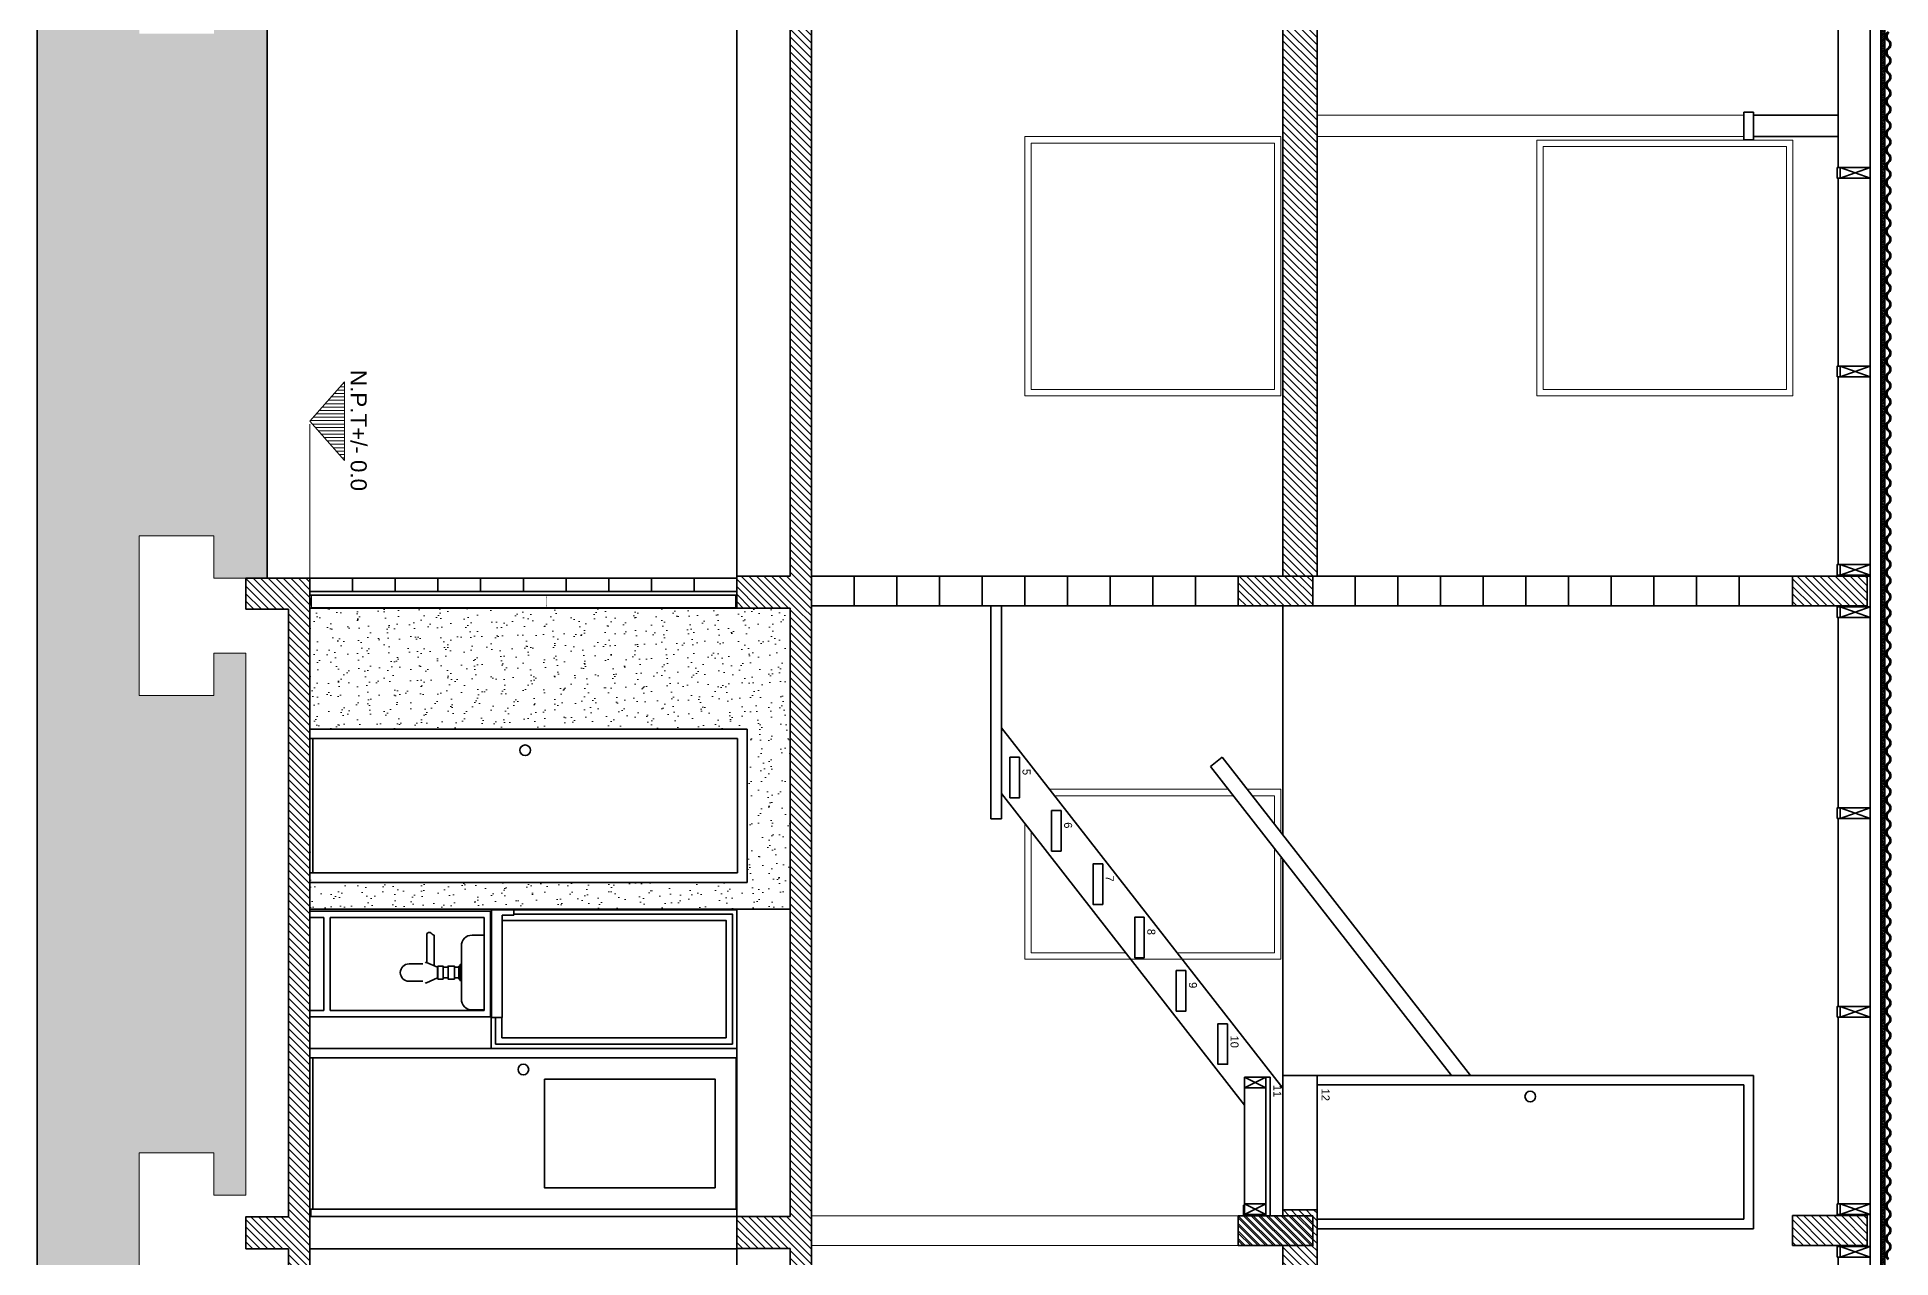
# Model space of a CAD drawing. Header units: inches. Extents: x -3567 to 1, y 2259 to 4439.
# Drawn here: x -883 to -14, y 2742 to 3315 of the extents above; entities that cross this region are included whole.
import ezdxf

# ---------------------------------------------------------------- set-up
doc = ezdxf.new("R2010")
doc.units = ezdxf.units.IN
doc.header["$MEASUREMENT"] = 0
for name, color, linetype, lineweight in [('A-ANNO-SYMB', 3, 'Continuous', 18), ('A-ANNO-TEXT', 3, 'Continuous', 18), ('A-ELEV-MBE1', 7, 'Continuous', 35), ('A-ELEV-PATT', 8, 'Continuous', 18), ('A-SECT-MCUT', 7, 'Continuous', 35), ('A-SECT-PATT', 8, 'Continuous', 18)]:
    doc.layers.add(name, color=color, linetype=linetype, lineweight=lineweight)
doc.styles.add('E-ARIAL', font='Arial.ttf')
pattern_1 = [(315, (-883.254, 4438.842), (1.767767, 1.767767), [])]
pattern_2 = [(315, (-3212.5566, 4430.4461), (1.767767, 1.767767), [])]

msp = doc.modelspace()

# ---------------------------------------------------------------- hatches: boundary and pattern name
at = {"layer": 'A-SECT-MCUT'}
h = msp.add_hatch(dxfattribs=at)
h.set_pattern_fill('ANSI31', color=256, scale=20, angle=270)
h.set_pattern_definition(pattern_2)
h.paths.add_polyline_path([(-299.32, 3062.27), (-285.28, 3062.27), (-283.34, 3062.27), (-283.33, 3365.24), (-299.32, 3365.24), (-299.32, 3362.52), (-285.28, 3362.52), (-285.28, 3348.52), (-299.32, 3348.52)])
h = msp.add_hatch(dxfattribs=at)
h.set_pattern_fill('ANSI31', color=256, scale=20, angle=270)
h.set_pattern_definition(pattern_2)
h.paths.add_polyline_path([(-299.32, 2462.27), (-285.34, 2462.27), (-285.34, 2462.27), (-283.34, 2462.27), (-283.33, 2764.99), (-299.33, 2764.99), (-299.32, 2762.27), (-285.28, 2762.27), (-285.28, 2748.27), (-299.32, 2748.27)])
at = {"layer": 'A-SECT-PATT'}
h = msp.add_hatch(dxfattribs=at)
h.set_pattern_fill('ANSI31', color=256, scale=5, angle=270)
h.set_pattern_definition([(315, (-2271.4337, 6818.8391), (0.44194174, 0.44194174), [])])
h.paths.add_polyline_path([(-18.62, 2448.27), (-17.12, 2448.27), (-17.12, 2748.31), (-17.12, 4261.77), (-18.62, 4261.77)])
h = msp.add_hatch(dxfattribs=at)
h.set_pattern_fill('ANSI31', color=256, scale=20, angle=270, style=0)
h.set_pattern_definition(pattern_1)
h.paths.add_polyline_path([(-520.34, 3047.27), (-520.34, 3062.27), (-520.34, 3647.52), (-530.34, 3647.52), (-530.34, 3362.16), (-555.34, 3362.16), (-555.34, 3347.16), (-530.34, 3347.16), (-530.34, 3062.27), (-555.34, 3062.27), (-555.34, 3047.27)])
h = msp.add_hatch(dxfattribs=at)
h.set_pattern_fill('DOTS', color=256, scale=100, angle=270, style=0)
h.set_pattern_definition([(270, (-1164.8266, 9146.234), (6.25, -3.125), [0, -6.25])])
h.paths.add_polyline_path([(-775.34, 2259.4), (-775.34, 2448.27), (-785.34, 2448.27), (-800.34, 2448.27), (-800.34, 2428.35), (-835.34, 2428.35), (-835.34, 2503.35), (-800.34, 2503.35), (-800.34, 2483.44), (-785.34, 2483.44), (-785.34, 2736.69), (-800.34, 2736.69), (-800.34, 2716.77), (-835.34, 2716.77), (-835.34, 2791.77), (-800.34, 2791.77), (-800.34, 2771.85), (-785.34, 2771.85), (-785.34, 3026.1), (-800.34, 3026.1), (-800.34, 3006.19), (-835.34, 3006.19), (-835.34, 3081.19), (-800.34, 3081.19), (-800.34, 3061.27), (-785.34, 3061.27), (-775.34, 3061.27), (-775.34, 3347.16), (-785.34, 3347.16), (-785.34, 3336.57), (-800.34, 3336.57), (-800.34, 3316.66), (-835.34, 3316.66), (-835.34, 3391.66), (-883.25, 3391.66), (-883.25, 2259.4)])
h = msp.add_hatch(dxfattribs=at)
h.set_pattern_fill('ANSI31', color=256, scale=0.5, angle=495, style=0)
h.set_pattern_definition([(180, (-13921.8625, -17313.4056), (-4e-15, -1.5875), [])])
h.paths.add_polyline_path([(-739.13, 3153.33), (-755.36, 3134.93), (-739.13, 3116.53)])
h = msp.add_hatch(dxfattribs=at)
h.set_pattern_fill('ANSI31', color=256, scale=20, angle=270, style=0)
h.set_pattern_definition(pattern_1)
h.paths.add_polyline_path([(-755.34, 2448.27), (-755.34, 2462.27), (-755.34, 2746.77), (-755.34, 2761.77), (-755.34, 3022.22), (-755.35, 3022.22), (-755.35, 3036.14), (-755.34, 3036.14), (-755.34, 3047.77), (-755.34, 3061.27), (-785.34, 3061.27), (-785.34, 3046.77), (-765.34, 3046.77), (-765.34, 2761.77), (-785.34, 2761.77), (-785.34, 2746.77), (-765.34, 2746.77), (-765.34, 2462.27), (-785.34, 2462.27), (-785.34, 2448.27)])
h = msp.add_hatch(dxfattribs=at)
h.set_pattern_fill('ANSI31', color=256, scale=20, angle=270, style=0)
h.set_pattern_definition(pattern_1)
h.paths.add_polyline_path([(-285.33, 3048.27), (-285.35, 3062.27), (-320.28, 3062.27), (-320.28, 3048.27)])
h.paths.add_polyline_path([(-25.43, 3048.27), (-25.43, 3062.27), (-60.43, 3062.27), (-60.43, 3048.27)])
h.paths.add_polyline_path([(-25.43, 2748.31), (-25.43, 2762.31), (-60.43, 2762.31), (-60.43, 2748.31)])
h.paths.add_polyline_path([(-285.28, 2748.27), (-285.28, 2762.27), (-320.28, 2762.27), (-320.28, 2748.27)])
h = msp.add_hatch(dxfattribs=at)
h.set_pattern_fill('AR-SAND', color=256, scale=5, angle=270, style=0)
h.set_pattern_definition([(307.5, (-1822.818, 6306.1216), (9.634119, 0.314967), [0, -7.6, 0, -8.5, 0, -8.125]), (277.5, (-1822.818, 6306.122), (14.11073, -8.848884), [0, -4.1, 0, -6.85, 0, -2.625]), (237.5, (-1822.818, 6312.2716), (0.028295, -15.57071), [0, -2.5, 0, -9, 0, -11.75]), (227.5, (-1822.818, 6312.272), (4.38838, -15.030633), [0, -1.25, 0, -5.9, 0, -6.75])])
h.paths.add_polyline_path([(-550.46, 2990.52), (-550.46, 2918.52), (-754.96, 2918.52), (-754.96, 2923.02), (-753.96, 2923.02), (-753.96, 2986.02), (-754.96, 2986.02), (-754.96, 2990.52), (-755.34, 2990.52), (-755.34, 2906.08), (-754.96, 2906.08), (-530.34, 2906.05), (-530.34, 3047.27), (-555.34, 3047.27), (-575.34, 3047.27), (-595.34, 3047.27), (-615.34, 3047.27), (-635.34, 3047.27), (-655.34, 3047.27), (-675.34, 3047.27), (-695.34, 3047.27), (-715.34, 3047.27), (-735.34, 3047.27), (-755.34, 3047.27), (-755.34, 3046.77), (-755.34, 2990.52), (-754.96, 2990.52)])
h = msp.add_hatch(dxfattribs=at)
h.set_pattern_fill('ANSI31', color=256, scale=20, angle=270, style=0)
h.set_pattern_definition(pattern_1)
h.paths.add_polyline_path([(-520.34, 2448.27), (-520.34, 2463.27), (-520.34, 3047.27), (-530.34, 3047.27), (-530.34, 2761.83), (-555.27, 2761.83), (-555.27, 2746.83), (-530.34, 2746.83), (-530.34, 2463.27), (-555.34, 2463.27), (-555.34, 2448.27)])
h = msp.add_hatch(dxfattribs=at)
h.set_pattern_fill('STEEL', color=256, scale=2, angle=360, style=0)
h.set_pattern_definition([(135, (-3756.12821, -3731.09576), (0.176776695, 0.176776695), []), (135, (-3756.12821, -3730.97076), (0.176776695, 0.176776695), [])])
h.paths.add_polyline_path([(-317.78, 2767.27), (-317.28, 2767.27), (-317.28, 2762.77), (-312.78, 2762.77), (-312.78, 2762.27), (-317.78, 2762.27)])
h = msp.add_hatch(dxfattribs=at)
h.set_pattern_fill('ANSI31', color=256, scale=20, angle=270, style=0)
h.set_pattern_definition([(315, (-883.254, 3239.342), (1.767767, 1.767767), [])])
h.paths.add_polyline_path([(-285.28, 2748.27), (-285.28, 2762.27), (-320.28, 2762.27), (-320.28, 2748.27)])

# ---------------------------------------------------------------- linework, layer by layer
at = {"layer": 'A-ANNO-SYMB'}
for p, q in [((-755.34, 3061.27), (-755.34, 3133.59)), ((-555.84, 3053.11), (-754.67, 3053.11)), ((-754.67, 3053.11), (-754.67, 3047.47)), ((-555.84, 3053.11), (-555.84, 3047.47)), ((-555.84, 3047.47), (-754.67, 3047.47))]:
    msp.add_line(p, q, dxfattribs=at)
at = {"layer": 'A-ANNO-SYMB', "ltscale": 0.003}
for p, q in [((-800.34, 3081.19), (-835.34, 3081.19)), ((-835.34, 3006.19), (-835.34, 3081.19)), ((-800.34, 3061.27), (-800.34, 3081.19)), ((-785.34, 3061.27), (-800.34, 3061.27)), ((-800.34, 3006.19), (-800.34, 3026.1)), ((-785.34, 3026.1), (-800.34, 3026.1)), ((-785.34, 3026.1), (-785.34, 2771.85)), ((-800.34, 3006.19), (-835.34, 3006.19)), ((-800.34, 2791.77), (-835.34, 2791.77)), ((-835.34, 2716.77), (-835.34, 2791.77)), ((-800.34, 2771.85), (-800.34, 2791.77)), ((-785.34, 2771.85), (-800.34, 2771.85))]:
    msp.add_line(p, q, dxfattribs=at)
at = {"layer": 'A-ANNO-SYMB'}
msp.add_lwpolyline([(-755.34, 3134.95), (-739.11, 3153.35), (-739.11, 3116.55)], close=True, dxfattribs=at)
at = {"layer": 'A-ELEV-MBE1'}
for p, q in [((-883.25, 4438.84), (-883.25, 2259.4)), ((-283.34, 3062.27), (-283.32, 3428.34)), ((-24.09, 3362.53), (-24.09, 3048.59)), ((-775.34, 3061.27), (-775.34, 3347.16)), ((-555.34, 3347.16), (-555.34, 3047.27)), ((-299.32, 3348.52), (-299.32, 3062.27)), ((-299.32, 3348.52), (-299.32, 3062.27)), ((-19.09, 3348.55), (-19.09, 3034.59)), ((-18.62, 3348.62), (-18.62, 3034.59)), ((-17.12, 3348.55), (-17.12, 3034.59)), ((-39.08, 3343.08), (-39.08, 3253.87)), ((-15.24, 3294.48), (-15.56, 3294.86)), ((-83.32, 3279.89), (-83.32, 3266.89)), ((-78.82, 3279.89), (-83.32, 3279.89)), ((-78.82, 3279.89), (-78.82, 3266.89)), ((-78.82, 3278.39), (-39.08, 3278.39)), ((-78.82, 3268.39), (-39.08, 3268.39)), ((-78.82, 3266.89), (-83.32, 3266.89)), ((-39.08, 3248.87), (-39.08, 3160.74)), ((-15.24, 3187.8), (-15.56, 3188.18)), ((-15.24, 3183.99), (-15.56, 3183.6)), ((-39.08, 3155.74), (-39.08, 3067.75)), ((-17.11, 3145.53), (-17.11, 3147.33)), ((-15.24, 3088.74), (-15.56, 3089.12)), ((-15.24, 3084.93), (-15.56, 3084.54)), ((-735.34, 3061.27), (-755.34, 3061.27)), ((-715.34, 3061.27), (-735.34, 3061.27)), ((-735.34, 3061.27), (-735.34, 3055.09)), ((-735.34, 3055.09), (-735.34, 3061.27)), ((-695.34, 3061.27), (-715.34, 3061.27)), ((-715.34, 3061.27), (-715.34, 3055.09)), ((-715.34, 3055.09), (-715.34, 3061.27)), ((-675.34, 3061.27), (-695.34, 3061.27)), ((-695.34, 3061.27), (-695.34, 3055.09)), ((-695.34, 3055.09), (-695.34, 3061.27)), ((-655.34, 3061.27), (-675.34, 3061.27)), ((-675.34, 3061.27), (-675.34, 3055.09)), ((-675.34, 3055.09), (-675.34, 3061.27)), ((-635.34, 3061.27), (-655.34, 3061.27)), ((-655.34, 3061.27), (-655.34, 3055.09)), ((-655.34, 3055.09), (-655.34, 3061.27)), ((-615.34, 3061.27), (-635.34, 3061.27)), ((-635.34, 3061.27), (-635.34, 3055.09)), ((-635.34, 3055.09), (-635.34, 3061.27)), ((-595.34, 3061.27), (-615.34, 3061.27)), ((-615.34, 3061.27), (-615.34, 3055.09)), ((-615.34, 3055.09), (-615.34, 3061.27)), ((-575.34, 3061.27), (-595.34, 3061.27)), ((-595.34, 3061.27), (-595.34, 3055.09)), ((-595.34, 3055.09), (-595.34, 3061.27)), ((-555.34, 3061.27), (-575.34, 3061.27)), ((-575.34, 3061.27), (-575.34, 3055.09)), ((-575.34, 3055.09), (-575.34, 3061.27)), ((-555.34, 3047.27), (-555.34, 3061.27)), ((-555.34, 3061.27), (-555.34, 3055.09)), ((-555.34, 3055.09), (-555.34, 3061.27)), ((-24.09, 3062.27), (-24.09, 2748.31)), ((-19.09, 3062.27), (-19.09, 2748.31)), ((-18.62, 3062.27), (-18.62, 2748.31)), ((-17.12, 3062.27), (-17.12, 2748.31)), ((-755.34, 3047.77), (-755.34, 2761.83)), ((-755.34, 3047.27), (-735.34, 3047.27)), ((-755.34, 3047.27), (-755.34, 2990.85)), ((-735.34, 3047.27), (-735.34, 3047.47)), ((-735.34, 3047.47), (-735.34, 3047.27)), ((-735.34, 3047.27), (-715.34, 3047.27)), ((-715.34, 3047.27), (-715.34, 3047.47)), ((-715.34, 3047.47), (-715.34, 3047.27)), ((-715.34, 3047.27), (-695.34, 3047.27)), ((-695.34, 3047.27), (-695.34, 3047.47)), ((-695.34, 3047.47), (-695.34, 3047.27)), ((-695.34, 3047.27), (-675.34, 3047.27)), ((-675.34, 3047.27), (-675.34, 3047.47)), ((-675.34, 3047.47), (-675.34, 3047.27)), ((-675.34, 3047.27), (-655.34, 3047.27)), ((-655.34, 3047.27), (-655.34, 3047.47)), ((-655.34, 3047.47), (-655.34, 3047.27)), ((-655.34, 3047.27), (-635.34, 3047.27)), ((-635.34, 3047.27), (-635.34, 3047.47)), ((-635.34, 3047.47), (-635.34, 3047.27)), ((-635.34, 3047.27), (-615.34, 3047.27)), ((-615.34, 3047.27), (-615.34, 3047.47)), ((-615.34, 3047.47), (-615.34, 3047.27)), ((-615.34, 3047.27), (-595.34, 3047.27)), ((-595.34, 3047.27), (-595.34, 3047.47)), ((-595.34, 3047.47), (-595.34, 3047.27)), ((-595.34, 3047.27), (-575.34, 3047.27)), ((-575.34, 3047.27), (-575.34, 3047.47)), ((-575.34, 3047.47), (-575.34, 3047.27)), ((-575.34, 3047.27), (-555.34, 3047.27)), ((-555.34, 3047.27), (-555.34, 3047.47)), ((-555.34, 3047.47), (-555.34, 3047.27)), ((-436.19, 3048.27), (-436.19, 2948.48)), ((-431.19, 3048.27), (-431.19, 2948.48)), ((-299.34, 3048.27), (-299.33, 2940.8)), ((-39.08, 3042.8), (-39.08, 2953.59)), ((-754.96, 2990.52), (-755.34, 2990.52)), ((-550.46, 2990.52), (-754.96, 2990.52)), ((-550.46, 2918.52), (-550.46, 2990.52)), ((-431.19, 2991.12), (-299.33, 2822.06)), ((-755.34, 2986.02), (-753.96, 2986.02)), ((-554.96, 2923.02), (-554.96, 2986.02)), ((-15.24, 2982.05), (-15.56, 2982.44)), ((-327.78, 2977.27), (-333.29, 2972.96)), ((-333.29, 2972.96), (-283.34, 2908.92)), ((-327.78, 2977.27), (-283.34, 2920.3)), ((-15.24, 2978.24), (-15.56, 2977.85)), ((-431.19, 2960.22), (-317.28, 2814.18)), ((-436.19, 2948.48), (-431.19, 2948.48)), ((-39.08, 2948.59), (-39.08, 2860.45)), ((-299.33, 2929.42), (-299.32, 2762.28)), ((-755.34, 2923.02), (-554.96, 2923.02)), ((-283.34, 2920.3), (-211.42, 2828.09)), ((-550.46, 2918.52), (-755.34, 2918.52)), ((-754.96, 2906.08), (-755.34, 2906.08)), ((-670.77, 2905.13), (-755.34, 2905.13)), ((-530.34, 2906.05), (-754.96, 2906.08)), ((-670.77, 2855.58), (-670.77, 2905.13)), ((-670.34, 2855.31), (-670.34, 2905.77)), ((-659.74, 2905.77), (-670.34, 2905.77)), ((-665.34, 2855.31), (-665.34, 2903.27)), ((-659.74, 2903.27), (-665.34, 2903.27)), ((-665.34, 2903.27), (-659.74, 2903.27)), ((-659.74, 2905.77), (-659.74, 2903.27)), ((-555.34, 2905.77), (-555.34, 2501.77)), ((-283.34, 2908.92), (-220.3, 2828.09)), ((-748.9, 2902.13), (-755.34, 2902.13)), ((-748.9, 2858.58), (-748.9, 2902.13)), ((-673.77, 2902.13), (-745.9, 2902.13)), ((-745.9, 2858.58), (-745.9, 2902.13)), ((-700.57, 2880.97), (-700.57, 2894.57)), ((-697.09, 2879.46), (-697.09, 2893.78)), ((-673.77, 2858.58), (-673.77, 2902.13)), ((-702.39, 2880.39), (-708.91, 2880.39)), ((-695.57, 2878.8), (-695.39, 2878.8)), ((-695.57, 2873.8), (-695.57, 2878.8)), ((-692.96, 2878.8), (-690.65, 2878.8)), ((-687.61, 2878.8), (-685.65, 2878.8)), ((-15.24, 2882.99), (-15.56, 2883.38)), ((-15.24, 2879.18), (-15.56, 2878.79)), ((-702.39, 2872.2), (-708.91, 2872.2)), ((-695.57, 2873.8), (-695.39, 2873.8)), ((-692.96, 2873.8), (-690.65, 2873.8)), ((-687.61, 2873.8), (-685.65, 2873.8)), ((-19.09, 2860.45), (-19.09, 2855.45)), ((-748.9, 2858.58), (-755.34, 2858.58)), ((-670.77, 2855.58), (-755.34, 2855.58)), ((-673.77, 2858.58), (-745.9, 2858.58)), ((-670.41, 2840.77), (-670.41, 2855.31)), ((-665.34, 2855.31), (-670.34, 2855.31)), ((-668.41, 2842.77), (-668.41, 2855.31)), ((-665.41, 2845.77), (-665.41, 2855.31)), ((-39.08, 2855.45), (-39.08, 2767.83)), ((-555.34, 2840.77), (-755.34, 2840.77)), ((-555.34, 2836.27), (-755.34, 2836.27)), ((-555.64, 2829.32), (-555.34, 2829.32)), ((-305.28, 2827.27), (-307.28, 2827.27)), ((-283.32, 2828.09), (-299.33, 2828.09)), ((-283.34, 2462.27), (-283.32, 2828.09)), ((-283.32, 2828.09), (-211.42, 2828.09)), ((-211.42, 2828.09), (-78.82, 2828.09)), ((-78.82, 2756.09), (-78.82, 2828.09)), ((-83.32, 2823.59), (-283.34, 2823.59)), ((-83.32, 2823.59), (-83.32, 2760.59)), ((-317.28, 2814.18), (-317.28, 2762.27)), ((-307.28, 2801.36), (-307.28, 2762.27)), ((-305.32, 2762.27), (-305.32, 2798.86)), ((-305.28, 2798.8), (-305.28, 2762.27)), ((-754.98, 2761.82), (-754.98, 2765.27)), ((-754.98, 2765.27), (-753.98, 2765.27)), ((-283.33, 2764.99), (-299.33, 2764.99)), ((-555.37, 2761.82), (-754.98, 2761.82)), ((-317.14, 2762.77), (-307.28, 2762.78)), ((-83.32, 2760.59), (-283.34, 2760.59)), ((-78.82, 2756.09), (-283.34, 2756.09)), ((-39.48, 2762.83), (-24.09, 2762.83)), ((-24.09, 2448.27), (-24.09, 2762.24)), ((-24.09, 2761.53), (-24.09, 2447.59)), ((-555.34, 2746.77), (-755.34, 2746.77)), ((-299.32, 2748.27), (-299.32, 2462.27)), ((-19.09, 2748.31), (-19.09, 2448.27)), ((-18.62, 2748.31), (-18.62, 2448.27)), ((-17.12, 2748.31), (-17.12, 2448.27)), ((-39.08, 2467.75), (-39.08, 2742.83))]:
    msp.add_line(p, q, dxfattribs=at)
at = {"layer": 'A-ELEV-MBE1', "ltscale": 0.03}
for p, q in [((-317.28, 2827.27), (-317.28, 2814.18)), ((-307.28, 2822.27), (-317.28, 2827.27)), ((-307.28, 2827.27), (-317.28, 2822.27)), ((-307.28, 2827.27), (-307.28, 2801.36)), ((-305.28, 2827.27), (-305.28, 2798.8)), ((-307.3, 2767.78), (-317.3, 2762.78)), ((-307.28, 2762.78), (-317.28, 2767.78))]:
    msp.add_line(p, q, dxfattribs=at)
at = {"layer": 'A-ELEV-MBE1'}
for points in [[(-38.1, 3253.87), (-39.48, 3253.87), (-39.48, 3248.87), (-38.1, 3248.87)], [(-38.1, 3160.74), (-39.48, 3160.74), (-39.48, 3155.74), (-38.1, 3155.74)], [(-17.12, 3147.33), (-17.11, 3147.33)], [(-17.11, 3145.53), (-17.12, 3145.53)], [(-38.1, 3067.75), (-39.48, 3067.75), (-39.48, 3062.75), (-24.09, 3062.75)], [(-555.34, 3055.09), (-755.33, 3055.09)], [(-555.34, 3053.29), (-755.33, 3053.29)], [(-38.1, 3047.8), (-39.48, 3047.8), (-39.48, 3042.8), (-38.1, 3042.8)], [(-38.1, 2953.59), (-39.48, 2953.59), (-39.48, 2948.59), (-38.1, 2948.59)], [(-659.74, 2905.77), (-555.34, 2905.77), (-555.34, 2840.77), (-670.41, 2840.77)], [(-659.74, 2903.77), (-557.34, 2903.77), (-557.34, 2842.77), (-668.41, 2842.77)], [(-670.34, 2893.84), (-670.77, 2893.84)], [(-665.34, 2900.77), (-560.34, 2900.77), (-560.34, 2845.77), (-665.41, 2845.77)], [(-695.57, 2878.8), (-700.72, 2881.04), (-701.2, 2881.04), (-701.2, 2881.04)], [(-684.96, 2879.5), (-685.65, 2879.2), (-685.65, 2876.3)], [(-684.96, 2873.1), (-685.65, 2873.39), (-685.65, 2876.3)], [(-695.57, 2873.8), (-700.72, 2871.56), (-701.2, 2871.56), (-701.2, 2871.56)], [(-670.77, 2858.8), (-670.34, 2858.8)], [(-38.1, 2860.45), (-39.48, 2860.45), (-39.48, 2855.45), (-38.1, 2855.45)], [(-317.78, 2767.27), (-317.28, 2767.27), (-317.28, 2762.77), (-312.78, 2762.77), (-312.78, 2762.27)], [(-317.78, 2767.27), (-317.78, 2762.27), (-312.78, 2762.27)], [(-38.1, 2767.83), (-39.48, 2767.83), (-39.48, 2762.83), (-38.1, 2762.83)], [(-38.1, 2747.83), (-39.48, 2747.83), (-39.48, 2742.83), (-38.1, 2742.83)]]:
    msp.add_lwpolyline(points, dxfattribs=at)
at = {"layer": 'A-ELEV-MBE1', "const_width": 0.15}
for points in [[(-752.22, 3047.35), (-755.22, 3047.35), (-755.22, 3048.25), (-754.92, 3048.54), (-754.92, 3050.27), (-754.92, 3052), (-755.22, 3052.29), (-755.22, 3053.19), (-752.22, 3053.19)], [(-647.33, 3047.35), (-644.33, 3047.35), (-644.33, 3048.25), (-644.63, 3048.54), (-644.63, 3050.27), (-644.63, 3052), (-644.33, 3052.29), (-644.33, 3053.19), (-647.33, 3053.19)], [(-558.41, 3047.35), (-555.41, 3047.35), (-555.41, 3048.25), (-555.71, 3048.54), (-555.71, 3050.27), (-555.71, 3052), (-555.41, 3052.29), (-555.41, 3053.19), (-558.41, 3053.19)]]:
    msp.add_lwpolyline(points, dxfattribs=at)
at = {"layer": 'A-ELEV-MBE1'}
for points in [[(-554.96, 2923.02), (-554.96, 2986.02), (-753.96, 2986.02), (-753.96, 2923.02)], [(-692.96, 2873.24), (-692.96, 2879.35), (-695.39, 2879.35), (-695.39, 2873.24)], [(-687.61, 2873.24), (-687.61, 2879.35), (-690.65, 2879.35), (-690.65, 2873.24)], [(-684.39, 2872.56), (-684.39, 2880.04), (-684.96, 2880.04), (-684.96, 2872.56)], [(-555.64, 2765.27), (-555.64, 2836.27), (-753.98, 2836.27), (-753.98, 2765.27)], [(-565.37, 2775.27), (-565.37, 2826.27), (-645.37, 2826.27), (-645.37, 2775.27)]]:
    msp.add_lwpolyline(points, close=True, dxfattribs=at)
at = {"layer": 'A-ELEV-MBE1', "ltscale": 0.03}
for points in [[(-422.78, 2977.27), (-422.78, 2958.27), (-427.28, 2958.27), (-427.28, 2977.27)], [(-403.28, 2952.27), (-403.28, 2933.27), (-407.78, 2933.27), (-407.78, 2952.27)], [(-383.78, 2927.27), (-383.78, 2908.27), (-388.28, 2908.27), (-388.28, 2927.27)], [(-364.28, 2902.27), (-364.28, 2883.27), (-368.78, 2883.27), (-368.78, 2902.27)], [(-344.78, 2877.27), (-344.78, 2858.27), (-349.28, 2858.27), (-349.28, 2877.27)], [(-325.28, 2852.27), (-325.28, 2833.27), (-329.78, 2833.27), (-329.78, 2852.27)]]:
    msp.add_lwpolyline(points, close=True, dxfattribs=at)
at = {"layer": 'A-ELEV-MBE1'}
msp.add_lwpolyline([(-673.77, 2893.84), (-679.39, 2893.84, 0.414214), (-684.39, 2888.84), (-684.39, 2863.8, 0.414214), (-679.39, 2858.8), (-673.77, 2858.8)], format="xyb", dxfattribs=at)
at = {"layer": 'A-ELEV-MBE1', "ltscale": 0.03}
for points in [[(-317.28, 2827.27), (-307.28, 2827.27), (-307.28, 2822.27), (-317.28, 2822.27), (-317.28, 2827.27)], [(-317.28, 2767.78), (-307.28, 2767.78), (-307.28, 2762.78), (-317.28, 2762.78), (-317.28, 2767.78)]]:
    msp.add_lwpolyline(points, dxfattribs=at)
at = {"layer": 'A-ELEV-MBE1'}
for centre in [(-654.46, 2980.58), (-655.34, 2830.83), (-183.39, 2818.15)]:
    msp.add_circle(centre, 2.5, dxfattribs=at)
for centre, radius, start, end in [((-13.68, 3315.43), 2.97, 129.42406, 230.57594), ((-13.68, 3315.43), 2.47, 129.42406, 230.57594), ((-16.81, 3311.62), 1.97, 309.42406, 50.57594), ((-16.81, 3311.62), 2.47, 309.42406, 50.57594), ((-13.68, 3307.81), 2.97, 129.42406, 230.57594), ((-13.68, 3300.19), 2.97, 129.42406, 230.57594), ((-13.68, 3307.81), 2.47, 129.42406, 230.57594), ((-13.68, 3300.19), 2.47, 129.42406, 230.57594), ((-16.81, 3304), 1.97, 309.42406, 50.57594), ((-16.81, 3304), 2.47, 309.42406, 50.57594), ((-13.68, 3292.57), 2.97, 129.42406, 230.57594), ((-13.68, 3292.57), 2.97, 129.42406, 230.57594), ((-13.68, 3292.57), 2.47, 129.42406, 230.57594), ((-13.68, 3292.57), 2.47, 129.42406, 230.57594), ((-16.81, 3296.38), 1.97, 309.42406, 50.57594), ((-16.81, 3296.38), 2.47, 309.42406, 50.57594), ((-13.68, 3284.95), 2.97, 129.42406, 230.57594), ((-13.68, 3284.95), 2.47, 129.42406, 230.57594), ((-16.81, 3288.76), 1.97, 309.42406, 50.57594), ((-16.81, 3288.76), 1.97, 309.42406, 50.57594), ((-16.81, 3288.76), 2.47, 309.42406, 50.57594), ((-16.81, 3288.76), 2.47, 309.42406, 50.57594), ((-13.68, 3277.33), 2.97, 129.42406, 230.57594), ((-13.68, 3277.33), 2.47, 129.42406, 230.57594), ((-16.81, 3281.14), 1.97, 309.42406, 50.57594), ((-16.81, 3281.14), 2.47, 309.42406, 50.57594), ((-13.68, 3269.71), 2.97, 129.42406, 230.57594), ((-13.68, 3269.71), 2.47, 129.42406, 230.57594), ((-16.81, 3273.52), 1.97, 309.42406, 50.57594), ((-16.81, 3265.9), 1.97, 309.42406, 50.57594), ((-16.81, 3273.52), 2.47, 309.42406, 50.57594), ((-16.81, 3265.9), 2.47, 309.42406, 50.57594), ((-13.68, 3262.09), 2.97, 129.42406, 230.57594), ((-13.68, 3262.09), 2.47, 129.42406, 230.57594), ((-16.81, 3258.28), 1.97, 309.42406, 50.57594), ((-16.81, 3258.28), 2.47, 309.42406, 50.57594), ((-13.68, 3254.47), 2.97, 129.42406, 230.57594), ((-13.68, 3254.47), 2.47, 129.42406, 230.57594), ((-16.81, 3250.66), 1.97, 309.42406, 50.57594), ((-16.81, 3250.66), 2.47, 309.42406, 50.57594), ((-13.68, 3246.85), 2.97, 129.42406, 230.57594), ((-13.68, 3239.23), 2.97, 129.42406, 230.57594), ((-13.68, 3246.85), 2.47, 129.42406, 230.57594), ((-13.68, 3239.23), 2.47, 129.42406, 230.57594), ((-16.81, 3243.04), 1.97, 309.42406, 50.57594), ((-16.81, 3243.04), 2.47, 309.42406, 50.57594), ((-13.68, 3231.61), 2.97, 129.42406, 230.57594), ((-13.68, 3231.61), 2.47, 129.42406, 230.57594), ((-16.81, 3235.42), 1.97, 309.42406, 50.57594), ((-16.81, 3235.42), 2.47, 309.42406, 50.57594), ((-13.68, 3223.99), 2.97, 129.42406, 230.57594), ((-13.68, 3223.99), 2.47, 129.42406, 230.57594), ((-16.81, 3227.8), 1.97, 309.42406, 50.57594), ((-16.81, 3227.8), 2.47, 309.42406, 50.57594), ((-13.68, 3216.37), 2.97, 129.42406, 230.57594), ((-13.68, 3216.37), 2.47, 129.42406, 230.57594), ((-16.81, 3220.18), 1.97, 309.42406, 50.57594), ((-16.81, 3220.18), 2.47, 309.42406, 50.57594), ((-13.68, 3208.75), 2.97, 129.42406, 230.57594), ((-13.68, 3208.75), 2.47, 129.42406, 230.57594), ((-16.81, 3212.56), 1.97, 309.42406, 50.57594), ((-16.81, 3204.94), 1.97, 309.42406, 50.57594), ((-16.81, 3212.56), 2.47, 309.42406, 50.57594), ((-16.81, 3204.94), 2.47, 309.42406, 50.57594), ((-13.68, 3201.13), 2.97, 129.42406, 230.57594), ((-13.68, 3201.13), 2.47, 129.42406, 230.57594), ((-16.81, 3197.32), 1.97, 309.42406, 50.57594), ((-16.81, 3197.32), 2.47, 309.42406, 50.57594), ((-13.68, 3193.51), 2.97, 129.42406, 230.57594), ((-13.68, 3193.51), 2.47, 129.42406, 230.57594), ((-16.81, 3189.7), 1.97, 309.42406, 50.57594), ((-16.81, 3189.7), 2.47, 309.42406, 50.57594), ((-13.68, 3185.89), 2.97, 129.42406, 230.57594), ((-13.68, 3185.89), 2.97, 129.42406, 230.57594), ((-13.68, 3178.27), 2.97, 129.42406, 230.57594), ((-13.68, 3185.89), 2.47, 129.42406, 230.57594), ((-13.68, 3185.89), 2.47, 129.42406, 230.57594), ((-16.81, 3182.08), 1.97, 309.42406, 50.57594), ((-16.81, 3182.08), 2.47, 309.42406, 50.57594), ((-13.68, 3170.65), 2.97, 129.42406, 230.57594), ((-13.68, 3178.27), 2.47, 129.42406, 230.57594), ((-13.68, 3170.65), 2.47, 129.42406, 230.57594), ((-16.81, 3174.46), 1.97, 309.42406, 50.57594), ((-16.81, 3174.46), 2.47, 309.42406, 50.57594), ((-13.68, 3163.03), 2.97, 129.42406, 230.57594), ((-13.68, 3163.03), 2.47, 129.42406, 230.57594), ((-16.81, 3166.84), 1.97, 309.42406, 50.57594), ((-16.81, 3166.84), 2.47, 309.42406, 50.57594), ((-13.68, 3155.41), 2.97, 129.42406, 230.57594), ((-13.68, 3155.41), 2.97, 129.42406, 230.57594), ((-13.68, 3155.41), 2.47, 129.42406, 230.57594), ((-13.68, 3155.41), 2.47, 129.42406, 230.57594), ((-16.81, 3159.22), 1.97, 309.42406, 50.57594), ((-16.81, 3159.22), 2.47, 309.42406, 50.57594), ((-13.68, 3147.79), 2.97, 129.42406, 230.57594), ((-13.68, 3147.79), 2.47, 129.42406, 230.57594), ((-16.81, 3151.6), 1.97, 309.42406, 50.57594), ((-16.81, 3151.6), 1.97, 309.42406, 50.57594), ((-16.81, 3143.98), 1.97, 309.42406, 50.57594), ((-16.81, 3151.6), 2.47, 309.42406, 50.57594), ((-16.81, 3151.6), 2.47, 309.42406, 50.57594), ((-16.81, 3143.98), 2.47, 309.42406, 50.57594), ((-13.68, 3140.17), 2.97, 129.42406, 230.57594), ((-13.68, 3140.17), 2.47, 129.42406, 230.57594), ((-16.81, 3136.36), 1.97, 309.42406, 50.57594), ((-16.81, 3136.36), 2.47, 309.42406, 50.57594), ((-13.68, 3132.55), 2.97, 129.42406, 230.57594), ((-13.68, 3132.55), 2.47, 129.42406, 230.57594), ((-16.81, 3128.74), 1.97, 309.42406, 50.57594), ((-16.81, 3128.74), 2.47, 309.42406, 50.57594), ((-13.68, 3124.93), 2.97, 129.42406, 230.57594), ((-13.68, 3117.31), 2.97, 129.42406, 230.57594), ((-13.68, 3124.93), 2.47, 129.42406, 230.57594), ((-16.81, 3121.12), 1.97, 309.42406, 50.57594), ((-16.81, 3121.12), 2.47, 309.42406, 50.57594), ((-13.68, 3109.69), 2.97, 129.42406, 230.57594), ((-13.68, 3117.31), 2.47, 129.42406, 230.57594), ((-13.68, 3109.69), 2.47, 129.42406, 230.57594), ((-16.81, 3113.5), 1.97, 309.42406, 50.57594), ((-16.81, 3113.5), 2.47, 309.42406, 50.57594), ((-13.68, 3102.07), 2.97, 129.42406, 230.57594), ((-13.68, 3102.07), 2.47, 129.42406, 230.57594), ((-16.81, 3105.88), 1.97, 309.42406, 50.57594), ((-16.81, 3105.88), 2.47, 309.42406, 50.57594), ((-13.68, 3094.45), 2.97, 129.42406, 230.57594), ((-13.68, 3094.45), 2.47, 129.42406, 230.57594), ((-16.81, 3098.26), 1.97, 309.42406, 50.57594), ((-16.81, 3098.26), 2.47, 309.42406, 50.57594), ((-13.68, 3086.83), 2.97, 129.42406, 230.57594), ((-13.68, 3086.83), 2.97, 129.42406, 230.57594), ((-13.68, 3086.83), 2.47, 129.42406, 230.57594), ((-13.68, 3086.83), 2.47, 129.42406, 230.57594), ((-16.81, 3090.64), 1.97, 309.42406, 50.57594), ((-16.81, 3090.64), 2.47, 309.42406, 50.57594), ((-16.81, 3083.02), 2.47, 309.42406, 50.57594), ((-13.68, 3079.21), 2.97, 129.42406, 230.57594), ((-13.68, 3079.21), 2.47, 129.42406, 230.57594), ((-16.81, 3083.02), 1.97, 309.42406, 50.57594), ((-16.81, 3075.4), 1.97, 309.42406, 50.57594), ((-16.81, 3075.4), 2.47, 309.42406, 50.57594), ((-13.68, 3071.59), 2.97, 129.42406, 230.57594), ((-13.68, 3071.59), 2.47, 129.42406, 230.57594), ((-16.81, 3067.78), 1.97, 309.42406, 50.57594), ((-16.81, 3067.78), 2.47, 309.42406, 50.57594), ((-13.68, 3063.97), 2.97, 129.42406, 230.57594), ((-13.68, 3056.35), 2.97, 129.42406, 230.57594), ((-13.68, 3063.97), 2.47, 129.42406, 230.57594), ((-16.81, 3060.16), 1.97, 309.42406, 50.57594), ((-16.81, 3060.16), 2.47, 309.42406, 50.57594), ((-13.68, 3048.73), 2.97, 129.42406, 230.57594), ((-13.68, 3056.35), 2.47, 129.42406, 230.57594), ((-13.68, 3048.73), 2.47, 129.42406, 230.57594), ((-16.81, 3052.54), 1.97, 309.42406, 50.57594), ((-16.81, 3052.54), 2.47, 309.42406, 50.57594), ((-13.68, 3041.11), 2.97, 129.42406, 230.57594), ((-13.68, 3041.11), 2.47, 129.42406, 230.57594), ((-16.81, 3044.92), 1.97, 309.42406, 50.57594), ((-16.81, 3044.92), 2.47, 309.42406, 50.57594), ((-13.68, 3033.49), 2.97, 129.42406, 230.57594), ((-13.68, 3033.49), 2.47, 129.42406, 230.57594), ((-16.81, 3037.3), 1.97, 309.42406, 50.57594), ((-16.81, 3037.3), 2.47, 309.42406, 50.57594), ((-13.68, 3025.87), 2.97, 129.42406, 230.57594), ((-13.68, 3025.87), 2.47, 129.42406, 230.57594), ((-16.81, 3029.68), 1.97, 309.42406, 50.57594), ((-16.81, 3029.68), 2.47, 309.42406, 50.57594), ((-16.81, 3022.06), 2.47, 309.42406, 50.57594), ((-13.68, 3018.25), 2.97, 129.42406, 230.57594), ((-13.68, 3018.25), 2.47, 129.42406, 230.57594), ((-16.81, 3022.06), 1.97, 309.42406, 50.57594), ((-16.81, 3014.44), 1.97, 309.42406, 50.57594), ((-16.81, 3014.44), 2.47, 309.42406, 50.57594), ((-13.68, 3010.63), 2.97, 129.42406, 230.57594), ((-13.68, 3010.63), 2.47, 129.42406, 230.57594), ((-16.81, 3006.82), 1.97, 309.42406, 50.57594), ((-16.81, 3006.82), 2.47, 309.42406, 50.57594), ((-13.68, 3003.01), 2.97, 129.42406, 230.57594), ((-13.68, 3003.01), 2.47, 129.42406, 230.57594), ((-16.81, 2999.2), 1.97, 309.42406, 50.57594), ((-16.81, 2999.2), 2.47, 309.42406, 50.57594), ((-13.68, 2995.39), 2.97, 129.42406, 230.57594), ((-13.68, 2987.77), 2.97, 129.42406, 230.57594), ((-13.68, 2995.39), 2.47, 129.42406, 230.57594), ((-13.68, 2987.77), 2.47, 129.42406, 230.57594), ((-16.81, 2991.58), 1.97, 309.42406, 50.57594), ((-16.81, 2991.58), 2.47, 309.42406, 50.57594), ((-13.68, 2980.15), 2.97, 129.42406, 230.57594), ((-13.68, 2980.15), 2.97, 129.42406, 230.57594), ((-13.68, 2980.15), 2.47, 129.42406, 230.57594), ((-13.68, 2980.15), 2.47, 129.42406, 230.57594), ((-16.81, 2983.96), 1.97, 309.42406, 50.57594), ((-16.81, 2983.96), 2.47, 309.42406, 50.57594), ((-13.68, 2972.53), 2.97, 129.42406, 230.57594), ((-13.68, 2972.53), 2.47, 129.42406, 230.57594), ((-16.81, 2976.34), 1.97, 309.42406, 50.57594), ((-16.81, 2976.34), 2.47, 309.42406, 50.57594), ((-13.68, 2964.91), 2.97, 129.42406, 230.57594), ((-13.68, 2964.91), 2.47, 129.42406, 230.57594), ((-16.81, 2968.72), 1.97, 309.42406, 50.57594), ((-16.81, 2968.72), 2.47, 309.42406, 50.57594), ((-16.81, 2961.1), 2.47, 309.42406, 50.57594), ((-13.68, 2957.29), 2.97, 129.42406, 230.57594), ((-13.68, 2957.29), 2.47, 129.42406, 230.57594), ((-16.81, 2961.1), 1.97, 309.42406, 50.57594), ((-16.81, 2953.48), 1.97, 309.42406, 50.57594), ((-16.81, 2953.48), 2.47, 309.42406, 50.57594), ((-13.68, 2949.67), 2.97, 129.42406, 230.57594), ((-13.68, 2949.67), 2.97, 129.42406, 230.57594), ((-13.68, 2949.67), 2.47, 129.42406, 230.57594), ((-13.68, 2949.67), 2.47, 129.42406, 230.57594), ((-16.81, 2945.86), 1.97, 309.42406, 50.57594), ((-16.81, 2945.86), 2.47, 309.42406, 50.57594), ((-13.68, 2942.05), 2.97, 129.42406, 230.57594), ((-13.68, 2942.05), 2.47, 129.42406, 230.57594), ((-16.81, 2938.24), 1.97, 309.42406, 50.57594), ((-16.81, 2938.24), 2.47, 309.42406, 50.57594), ((-13.68, 2934.43), 2.97, 129.42406, 230.57594), ((-13.68, 2926.81), 2.97, 129.42406, 230.57594), ((-13.68, 2934.43), 2.47, 129.42406, 230.57594), ((-13.68, 2926.81), 2.47, 129.42406, 230.57594), ((-16.81, 2930.62), 1.97, 309.42406, 50.57594), ((-16.81, 2930.62), 2.47, 309.42406, 50.57594), ((-13.68, 2919.19), 2.97, 129.42406, 230.57594), ((-13.68, 2919.19), 2.47, 129.42406, 230.57594), ((-16.81, 2923), 1.97, 309.42406, 50.57594), ((-16.81, 2923), 2.47, 309.42406, 50.57594), ((-13.68, 2911.57), 2.97, 129.42406, 230.57594), ((-13.68, 2911.57), 2.47, 129.42406, 230.57594), ((-16.81, 2915.38), 1.97, 309.42406, 50.57594), ((-16.81, 2915.38), 2.47, 309.42406, 50.57594), ((-13.68, 2903.95), 2.97, 129.42406, 230.57594), ((-13.68, 2903.95), 2.47, 129.42406, 230.57594), ((-16.81, 2907.76), 1.97, 309.42406, 50.57594), ((-16.81, 2907.76), 2.47, 309.42406, 50.57594), ((-13.68, 2896.33), 2.97, 129.42406, 230.57594), ((-13.68, 2896.33), 2.47, 129.42406, 230.57594), ((-16.81, 2900.14), 1.97, 309.42406, 50.57594), ((-16.81, 2892.52), 1.97, 309.42406, 50.57594), ((-16.81, 2900.14), 2.47, 309.42406, 50.57594), ((-16.81, 2892.52), 2.47, 309.42406, 50.57594), ((-13.68, 2888.71), 2.97, 129.42406, 230.57594), ((-13.68, 2888.71), 2.47, 129.42406, 230.57594), ((-16.81, 2884.9), 1.97, 309.42406, 50.57594), ((-16.81, 2884.9), 2.47, 309.42406, 50.57594), ((-708.91, 2876.3), 4.09, 90, 270), ((-13.68, 2881.09), 2.97, 129.42406, 230.57594), ((-13.68, 2881.09), 2.97, 129.42406, 230.57594), ((-13.68, 2881.09), 2.47, 129.42406, 230.57594), ((-13.68, 2881.09), 2.47, 129.42406, 230.57594), ((-16.81, 2877.28), 1.97, 309.42406, 50.57594), ((-16.81, 2877.28), 2.47, 309.42406, 50.57594), ((-13.68, 2873.47), 2.97, 129.42406, 230.57594), ((-13.68, 2865.85), 2.97, 129.42406, 230.57594), ((-13.68, 2873.47), 2.47, 129.42406, 230.57594), ((-13.68, 2865.85), 2.47, 129.42406, 230.57594), ((-16.81, 2869.66), 1.97, 309.42406, 50.57594), ((-16.81, 2869.66), 2.47, 309.42406, 50.57594), ((-13.68, 2858.23), 2.97, 129.42406, 230.57594), ((-13.68, 2858.23), 2.47, 129.42406, 230.57594), ((-16.81, 2862.04), 1.97, 309.42406, 50.57594), ((-16.81, 2862.04), 2.47, 309.42406, 50.57594), ((-13.68, 2850.61), 2.97, 129.42406, 230.57594), ((-13.68, 2850.61), 2.97, 129.42406, 230.57594), ((-13.68, 2850.61), 2.47, 129.42406, 230.57594), ((-13.68, 2850.61), 2.47, 129.42406, 230.57594), ((-16.81, 2854.42), 1.97, 309.42406, 50.57594), ((-16.81, 2854.42), 2.47, 309.42406, 50.57594), ((-13.68, 2842.99), 2.97, 129.42406, 230.57594), ((-13.68, 2842.99), 2.47, 129.42406, 230.57594), ((-16.81, 2846.8), 1.97, 309.42406, 50.57594), ((-16.81, 2846.8), 1.97, 309.42406, 50.57594), ((-16.81, 2846.8), 2.47, 309.42406, 50.57594), ((-16.81, 2846.8), 2.47, 309.42406, 50.57594), ((-13.68, 2835.37), 2.97, 129.42406, 230.57594), ((-13.68, 2835.37), 2.47, 129.42406, 230.57594), ((-16.81, 2839.18), 1.97, 309.42406, 50.57594), ((-16.81, 2831.56), 1.97, 309.42406, 50.57594), ((-16.81, 2839.18), 2.47, 309.42406, 50.57594), ((-16.81, 2831.56), 2.47, 309.42406, 50.57594), ((-13.68, 2827.75), 2.97, 129.42406, 230.57594), ((-13.68, 2827.75), 2.47, 129.42406, 230.57594), ((-16.81, 2823.94), 1.97, 309.42406, 50.57594), ((-16.81, 2823.94), 2.47, 309.42406, 50.57594), ((-13.68, 2820.13), 2.97, 129.42406, 230.57594), ((-13.68, 2820.13), 2.47, 129.42406, 230.57594), ((-16.81, 2816.32), 1.97, 309.42406, 50.57594), ((-16.81, 2816.32), 2.47, 309.42406, 50.57594), ((-13.68, 2812.51), 2.97, 129.42406, 230.57594), ((-13.68, 2804.89), 2.97, 129.42406, 230.57594), ((-13.68, 2812.51), 2.47, 129.42406, 230.57594), ((-13.68, 2804.89), 2.47, 129.42406, 230.57594), ((-16.81, 2808.7), 1.97, 309.42406, 50.57594), ((-16.81, 2808.7), 2.47, 309.42406, 50.57594), ((-13.68, 2797.27), 2.97, 129.42406, 230.57594), ((-13.68, 2797.27), 2.47, 129.42406, 230.57594), ((-16.81, 2801.08), 1.97, 309.42406, 50.57594), ((-16.81, 2801.08), 2.47, 309.42406, 50.57594), ((-13.68, 2789.65), 2.97, 129.42406, 230.57594), ((-13.68, 2789.65), 2.47, 129.42406, 230.57594), ((-16.81, 2793.46), 1.97, 309.42406, 50.57594), ((-16.81, 2793.46), 2.47, 309.42406, 50.57594), ((-13.68, 2782.03), 2.97, 129.42406, 230.57594), ((-13.68, 2782.03), 2.97, 129.42406, 230.57594), ((-13.68, 2782.03), 2.47, 129.42406, 230.57594), ((-13.68, 2782.03), 2.47, 129.42406, 230.57594), ((-16.81, 2785.84), 1.97, 309.42406, 50.57594), ((-16.81, 2785.84), 2.47, 309.42406, 50.57594), ((-13.68, 2774.41), 2.97, 129.42406, 230.57594), ((-13.68, 2774.41), 2.47, 129.42406, 230.57594), ((-16.81, 2778.22), 1.97, 309.42406, 50.57594), ((-16.81, 2770.6), 1.97, 309.42406, 50.57594), ((-16.81, 2778.22), 2.47, 309.42406, 50.57594), ((-16.81, 2770.6), 2.47, 309.42406, 50.57594), ((-13.68, 2766.79), 2.97, 129.42406, 230.57594), ((-13.68, 2766.79), 2.47, 129.42406, 230.57594), ((-16.81, 2762.98), 1.97, 309.42406, 50.57594), ((-16.81, 2762.98), 1.97, 309.42406, 50.57594), ((-16.81, 2762.98), 2.47, 309.42406, 50.57594), ((-16.81, 2762.98), 2.47, 309.42406, 50.57594), ((-13.68, 2759.17), 2.97, 129.42406, 230.57594), ((-13.68, 2759.17), 2.97, 129.42406, 230.57594), ((-13.68, 2759.17), 2.47, 129.42406, 230.57594), ((-13.68, 2759.17), 2.47, 129.42406, 230.57594), ((-16.81, 2755.36), 1.97, 309.42406, 50.57594), ((-16.81, 2755.36), 1.97, 309.42406, 50.57594), ((-16.81, 2755.36), 2.47, 309.42406, 50.57594), ((-16.81, 2755.36), 2.47, 309.42406, 50.57594), ((-13.68, 2751.55), 2.97, 129.42406, 230.57594), ((-13.68, 2751.55), 2.97, 129.42406, 230.57594), ((-13.68, 2751.55), 2.97, 129.42406, 230.57594), ((-13.68, 2743.93), 2.97, 129.42406, 230.57594), ((-13.68, 2751.55), 2.47, 129.42406, 230.57594), ((-13.68, 2751.55), 2.47, 129.42406, 230.57594), ((-13.68, 2751.55), 2.47, 129.42406, 230.57594), ((-13.68, 2743.93), 2.47, 129.42406, 230.57594), ((-16.81, 2747.74), 1.97, 309.42406, 50.57594), ((-16.81, 2747.74), 1.97, 309.42406, 50.57594), ((-16.81, 2747.74), 2.47, 309.42406, 50.57594)]:
    msp.add_arc(centre, radius, start, end, dxfattribs=at)
msp.add_open_spline([(-697.09, 2893.78), (-697.78, 2893.8), (-698.86, 2895.57), (-700.05, 2894.98), (-700.57, 2894.57)], degree=3, knots=[0.01199805, 0.01199805, 0.01199805, 0.01199805, 0.03527208, 0.0529338, 0.0529338, 0.0529338, 0.0529338], dxfattribs=at)
at = {"layer": 'A-ELEV-PATT'}
for p, q in [((-83.32, 3278.39), (-283.34, 3278.39)), ((-420.34, 3268.39), (-420.34, 3146.77)), ((-300.34, 3268.39), (-420.34, 3268.39)), ((-300.34, 3146.77), (-300.34, 3268.39)), ((-83.32, 3268.39), (-283.34, 3268.39)), ((-417.34, 3265.39), (-417.34, 3149.77)), ((-303.34, 3265.39), (-417.34, 3265.39)), ((-303.34, 3149.77), (-303.34, 3265.39)), ((-60.34, 3266.77), (-180.34, 3266.77)), ((-180.34, 3146.77), (-180.34, 3266.77)), ((-63.34, 3263.77), (-177.34, 3263.77)), ((-177.34, 3149.77), (-177.34, 3263.77)), ((-63.34, 3149.77), (-63.34, 3263.77)), ((-60.34, 3146.77), (-60.34, 3266.77)), ((-420.34, 3146.77), (-300.34, 3146.77)), ((-417.34, 3149.77), (-303.34, 3149.77)), ((-180.34, 3146.77), (-60.34, 3146.77)), ((-177.34, 3149.77), (-63.34, 3149.77)), ((-324.96, 2962.27), (-408.69, 2962.27)), ((-406.35, 2959.27), (-322.62, 2959.27)), ((-305.32, 2962.27), (-316.08, 2962.27)), ((-316.08, 2962.27), (-300.28, 2962.27)), ((-313.74, 2959.27), (-303.28, 2959.27)), ((-303.28, 2959.27), (-303.28, 2945.86)), ((-300.28, 2942.01), (-300.28, 2962.27)), ((-420.28, 2882.52), (-420.28, 2946.23)), ((-417.34, 2942.47), (-417.34, 2885.52)), ((-420.34, 2882.52), (-420.34, 2930.83)), ((-303.28, 2934.48), (-303.28, 2885.52)), ((-300.28, 2882.52), (-300.28, 2930.63)), ((-417.34, 2885.52), (-417.34, 2924.26)), ((-417.34, 2885.52), (-372.92, 2885.52)), ((-348.82, 2885.52), (-303.28, 2885.52)), ((-420.34, 2882.52), (-373.05, 2882.52)), ((-420.28, 2882.52), (-300.28, 2882.52)), ((-341.37, 2882.52), (-305.32, 2882.52)), ((-320.28, 2762.27), (-520.34, 2762.26)), ((-520.34, 2748.27), (-320.28, 2748.27))]:
    msp.add_line(p, q, dxfattribs=at)
at = {"layer": 'A-SECT-MCUT'}
for p, q in [((-520.34, 4128.07), (-520.34, 2448.27)), ((-530.34, 3347.16), (-530.34, 3062.27)), ((-24.09, 3253.87), (-38.1, 3253.87)), ((-38.1, 3253.87), (-38.1, 3248.87)), ((-24.09, 3253.87), (-38.1, 3248.87)), ((-24.09, 3248.87), (-38.1, 3253.87)), ((-24.09, 3253.87), (-24.09, 3248.87)), ((-24.09, 3248.87), (-38.1, 3248.87)), ((-24.09, 3160.74), (-38.1, 3160.74)), ((-38.1, 3160.74), (-38.1, 3155.74)), ((-24.09, 3160.74), (-38.1, 3155.74)), ((-24.09, 3155.74), (-38.1, 3160.74)), ((-24.09, 3155.74), (-38.1, 3155.74)), ((-24.09, 3160.74), (-24.09, 3155.74)), ((-24.09, 3067.75), (-38.1, 3067.75)), ((-38.1, 3067.75), (-38.1, 3062.75)), ((-24.09, 3067.75), (-38.1, 3062.75)), ((-24.09, 3062.75), (-38.1, 3067.75)), ((-24.09, 3062.27), (-25.43, 3062.27)), ((-24.09, 3067.12), (-24.09, 3062.12)), ((-765.34, 3046.77), (-765.34, 2761.77)), ((-755.34, 3046.77), (-755.34, 2461.77)), ((-530.34, 3047.27), (-530.34, 2761.83)), ((-24.09, 3047.8), (-38.1, 3047.8)), ((-38.1, 3047.8), (-38.1, 3042.8)), ((-24.09, 3047.8), (-38.1, 3042.8)), ((-24.09, 3042.8), (-38.1, 3047.8)), ((-24.09, 3042.8), (-38.1, 3042.8)), ((-24.09, 3047.8), (-24.09, 3042.8)), ((-24.09, 2953.59), (-38.1, 2953.59)), ((-38.1, 2953.59), (-38.1, 2948.59)), ((-24.09, 2953.59), (-38.1, 2948.59)), ((-24.09, 2948.59), (-38.1, 2953.59)), ((-24.09, 2948.59), (-38.1, 2948.59)), ((-24.09, 2953.59), (-24.09, 2948.59)), ((-24.09, 2860.45), (-38.1, 2860.45)), ((-38.1, 2860.45), (-38.1, 2855.45)), ((-24.09, 2860.45), (-38.1, 2855.45)), ((-24.09, 2855.45), (-38.1, 2860.45)), ((-24.09, 2855.45), (-38.1, 2855.45)), ((-24.09, 2767.83), (-38.1, 2767.83)), ((-38.1, 2767.83), (-38.1, 2762.83)), ((-24.09, 2767.83), (-38.1, 2762.83)), ((-24.09, 2762.83), (-38.1, 2767.83)), ((-24.09, 2767.83), (-24.09, 2762.83)), ((-535.34, 2761.83), (-755.34, 2761.77)), ((-24.09, 2762.83), (-38.1, 2762.83)), ((-765.34, 2746.77), (-765.34, 2462.27)), ((-755.34, 2746.77), (-755.34, 2462.27)), ((-530.34, 2746.83), (-530.34, 2463.27)), ((-24.09, 2747.83), (-38.1, 2747.83)), ((-38.1, 2747.83), (-38.1, 2742.83)), ((-24.09, 2747.83), (-38.1, 2742.83)), ((-24.09, 2742.83), (-38.1, 2747.83)), ((-25.43, 2748.31), (-25.43, 2747.83)), ((-24.09, 2742.83), (-38.1, 2742.83))]:
    msp.add_line(p, q, dxfattribs=at)
for points in [[(-17.12, 4261.77), (-18.62, 4261.77), (-18.62, 2448.27), (-17.12, 2448.27)], [(-500.28, 3062.27), (-500.28, 3048.27), (-520.28, 3048.27), (-520.28, 3062.27)], [(-480.34, 3062.27), (-480.34, 3048.27), (-500.34, 3048.27), (-500.34, 3062.27)], [(-460.34, 3062.27), (-460.34, 3048.27), (-480.34, 3048.27), (-480.34, 3062.27)], [(-440.34, 3062.27), (-440.34, 3048.27), (-460.34, 3048.27), (-460.34, 3062.27)], [(-420.34, 3062.27), (-420.34, 3048.27), (-440.34, 3048.27), (-440.34, 3062.27)], [(-400.34, 3062.27), (-400.34, 3048.27), (-420.34, 3048.27), (-420.34, 3062.27)], [(-380.34, 3062.27), (-380.34, 3048.27), (-400.34, 3048.27), (-400.34, 3062.27)], [(-360.34, 3062.27), (-360.34, 3048.27), (-380.34, 3048.27), (-380.34, 3062.27)], [(-340.34, 3062.27), (-340.34, 3048.27), (-360.34, 3048.27), (-360.34, 3062.27)], [(-320.34, 3062.27), (-320.34, 3048.27), (-340.34, 3048.27), (-340.34, 3062.27)], [(-285.28, 3062.27), (-285.28, 3048.27), (-320.28, 3048.27), (-320.28, 3062.27)], [(-265.41, 3062.27), (-265.41, 3048.27), (-285.28, 3048.27), (-285.28, 3062.27)], [(-245.41, 3062.27), (-245.41, 3048.27), (-265.41, 3048.27), (-265.41, 3062.27)], [(-225.41, 3062.27), (-225.41, 3048.27), (-245.41, 3048.27), (-245.41, 3062.27)], [(-205.41, 3062.27), (-205.41, 3048.27), (-225.41, 3048.27), (-225.41, 3062.27)], [(-185.41, 3062.27), (-185.41, 3048.27), (-205.41, 3048.27), (-205.41, 3062.27)], [(-165.41, 3062.27), (-165.41, 3048.27), (-185.41, 3048.27), (-185.41, 3062.27)], [(-145.41, 3062.27), (-145.41, 3048.27), (-165.41, 3048.27), (-165.41, 3062.27)], [(-125.41, 3062.27), (-125.41, 3048.27), (-145.41, 3048.27), (-145.41, 3062.27)], [(-105.41, 3062.27), (-105.41, 3048.27), (-125.41, 3048.27), (-125.41, 3062.27)], [(-85.41, 3062.27), (-85.41, 3048.27), (-105.41, 3048.27), (-105.41, 3062.27)], [(-60.43, 3062.27), (-60.43, 3048.27), (-85.41, 3048.27), (-85.41, 3062.27)], [(-25.43, 3062.27), (-25.43, 3048.27), (-60.43, 3048.27), (-60.43, 3062.27)], [(-285.28, 2762.27), (-285.28, 2748.27), (-320.28, 2748.27), (-320.28, 2762.27)], [(-285.28, 2762.27), (-285.28, 2748.27), (-320.28, 2748.27), (-320.28, 2762.27)], [(-25.43, 2762.31), (-25.43, 2748.31), (-60.43, 2748.31), (-60.43, 2762.31)]]:
    msp.add_lwpolyline(points, close=True, dxfattribs=at)
for points in [[(-765.34, 3046.77), (-785.34, 3046.77), (-785.34, 3061.27), (-755.34, 3061.27), (-755.34, 3046.77)], [(-530.34, 3047.27), (-555.34, 3047.27), (-555.34, 3062.27), (-530.34, 3062.27)], [(-520.34, 3062.27), (-520.34, 3047.27)], [(-765.34, 2746.77), (-785.34, 2746.77), (-785.34, 2761.77), (-765.34, 2761.77)], [(-755.34, 2761.77), (-755.34, 2746.77)], [(-530.34, 2746.83), (-555.27, 2746.83), (-555.27, 2761.83), (-530.34, 2761.83)]]:
    msp.add_lwpolyline(points, dxfattribs=at)

# ---------------------------------------------------------------- texts
at = {"layer": 'A-ANNO-TEXT', "style": 'E-ARIAL'}
for s, height, p in [('N.P.T+/- 0.0', 7.5, (-736.27, 3158.93)), ('5', 3.75, (-421.37, 2971.83)), ('6', 3.75, (-401.87, 2946.83)), ('7', 3.75, (-382.37, 2921.83)), ('8', 3.75, (-362.87, 2896.83)), ('9', 3.75, (-343.37, 2871.83)), ('10', 3.75, (-323.87, 2846.79)), ('11', 3.75, (-303.81, 2823.67)), ('12', 3.75, (-281.2, 2821.9))]:
    msp.add_text(s, height=height, rotation=270, dxfattribs=at).set_placement(p)

doc.saveas('drawing.dxf')
